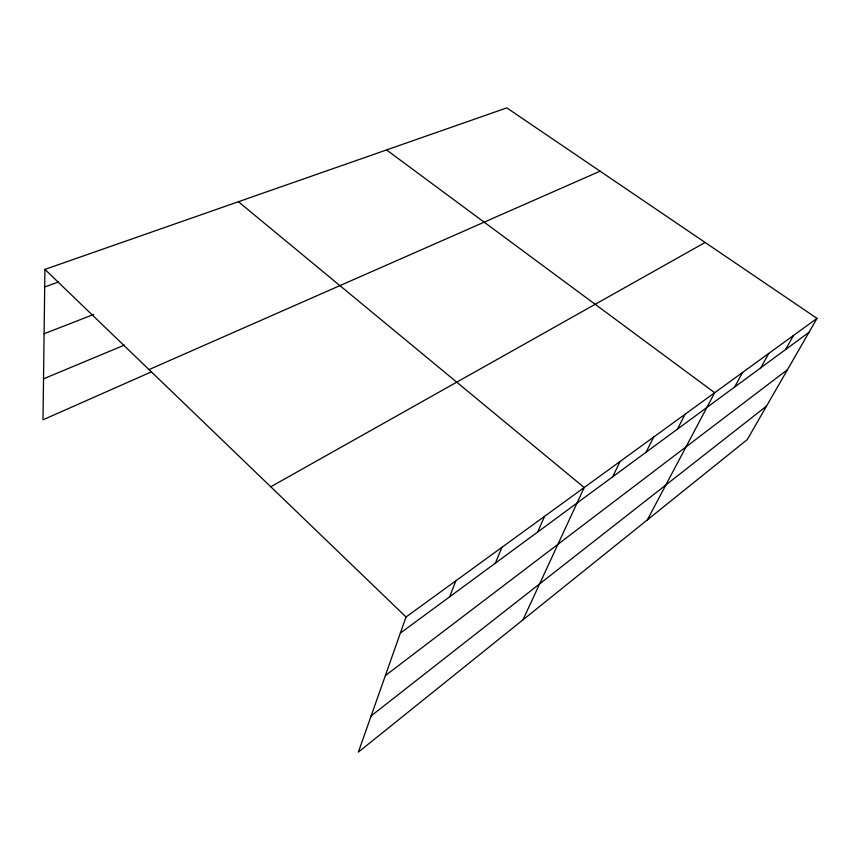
<?xml version="1.0" encoding="UTF-8"?>
<svg xmlns="http://www.w3.org/2000/svg" width="860" height="860" viewBox="0 0 860 860"><rect width="100%" height="100%" fill="white"/><g stroke="black" fill="none" stroke-linecap="round" stroke-linejoin="round"><path stroke-width="1.29" d="M817 318.383L406.038 616.986L358.373 752.113L747.275 439.578L817 318.383L506.798 107.887L44.924 269.384L43 419.798L151.532 371.81M449.705 596.775L455.875 580.779M495.338 563.182L501.917 547.325M537.661 532.028L544.573 516.333M522.977 619.823L584.209 487.534L238.403 201.724M612.686 476.805L620.082 461.465M646.075 452.22L653.643 437.084M677.411 429.161L685.108 414.219M647.365 519.87L714.682 392.73L386.548 149.93M734.623 387.043L742.513 372.509M760.81 367.768L768.754 353.438M785.567 349.547L793.543 335.421M371.144 715.907L766.539 406.103M385.377 675.573L787.491 369.682M400.362 633.089L808.991 332.304M270.771 486.781L705.114 242.466M149.027 369.596L600.076 171.183M43.527 378.819L124.431 345.096M44.096 333.755L93.697 314.448M44.698 286.95L58.448 281.994M44.924 269.384L406.038 616.986"/></g></svg>
